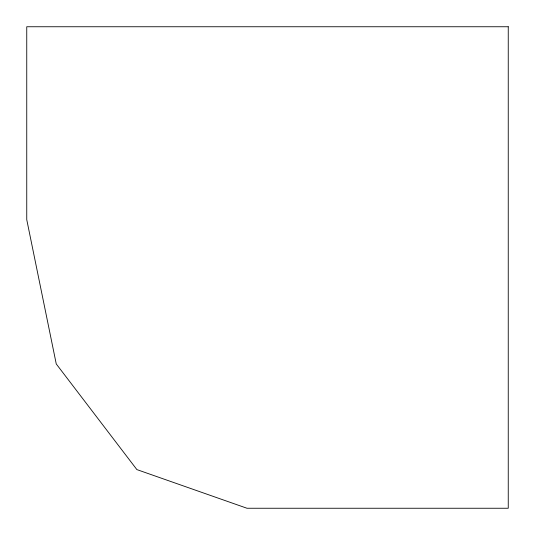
<?xml version="1.0" encoding="UTF-8"?>
<svg xmlns="http://www.w3.org/2000/svg" width="535" height="535" viewBox="0 0 535 535"><rect width="100%" height="100%" fill="white"/><g stroke="black" fill="none" stroke-linecap="round" stroke-linejoin="round"><path stroke-width="0.8" d="M508.25 26.75L26.75 26.75L26.75 219.658L56.255 363.954L136.873 469.59L246.989 508.25L508.25 508.25L508.25 26.75"/></g></svg>
